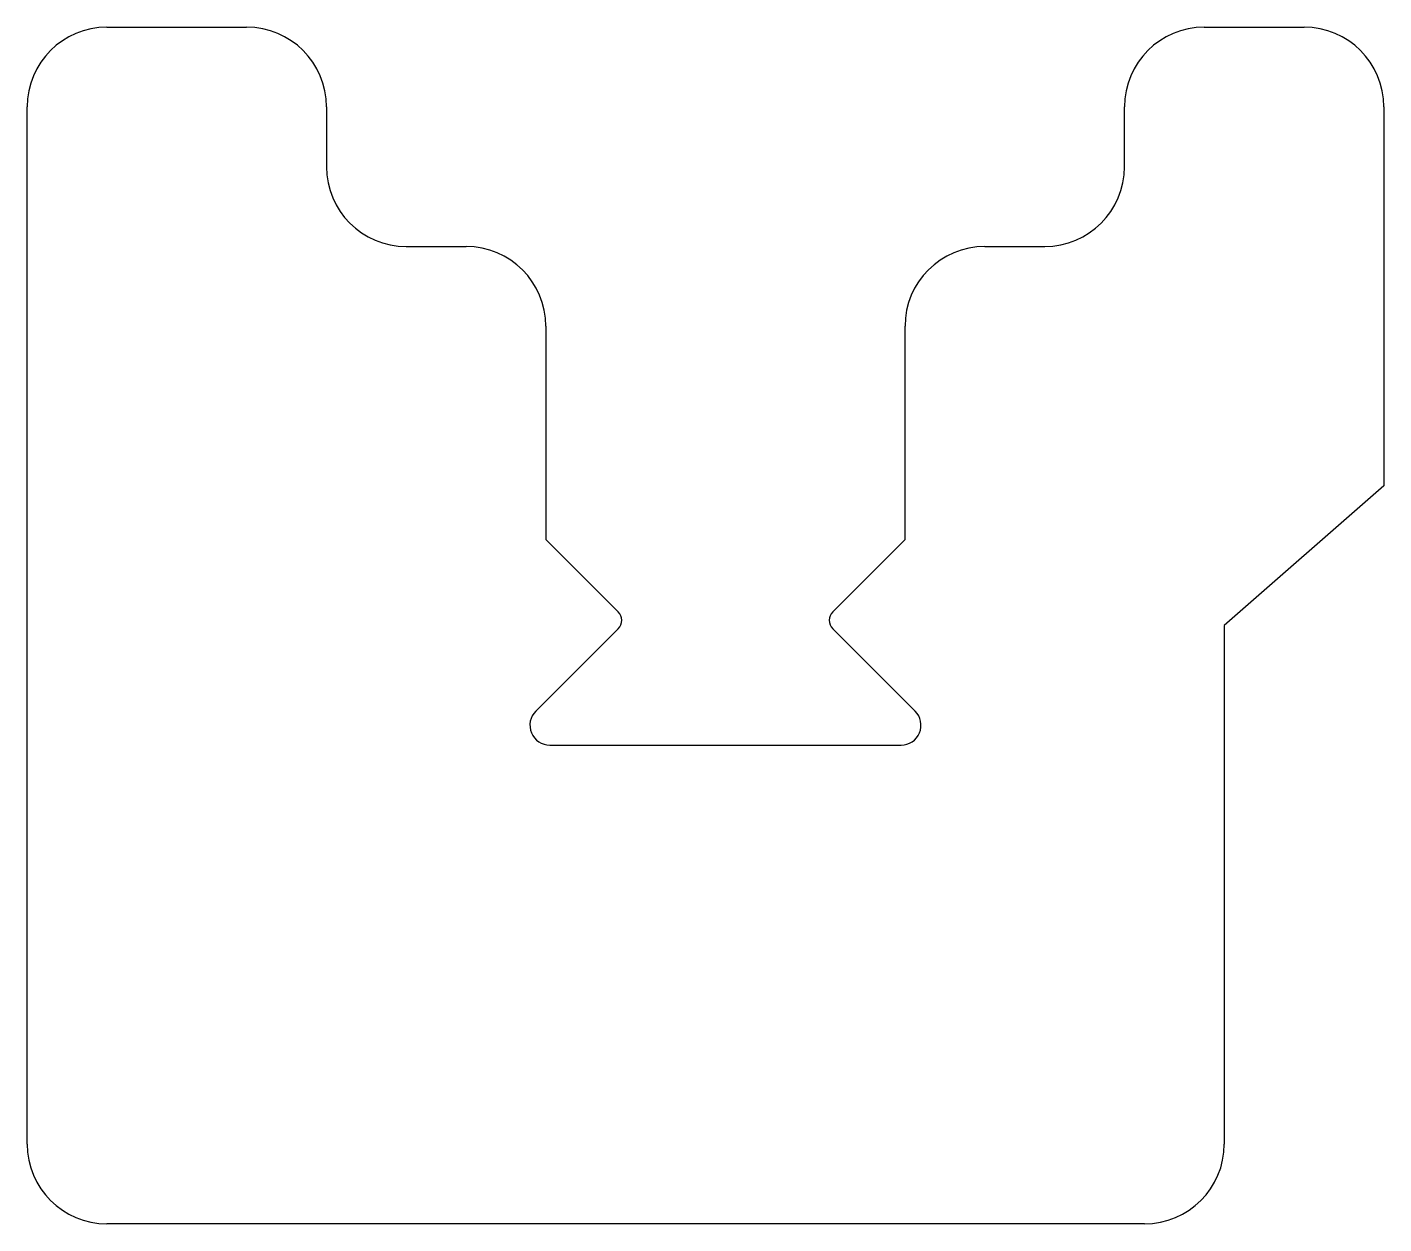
# Model space of a CAD drawing. Extents: x 526.8 to 560.8, y 751.1 to 781.1.
import ezdxf

# ---------------------------------------------------------------- set-up
doc = ezdxf.new("R2010")
doc.units = 0
doc.layers.get('0').update_dxf_attribs({"linetype": 'CONTINUOUS'})

msp = doc.modelspace()

# ---------------------------------------------------------------- linework, layer by layer
for p, q in [((528.767, 781.132), (532.267, 781.132)), ((556.267, 781.132), (558.767, 781.132)), ((526.767, 753.132), (526.767, 779.132)), ((534.267, 779.132), (534.267, 777.632)), ((554.267, 777.632), (554.267, 779.132)), ((560.767, 779.132), (560.767, 769.632)), ((536.267, 775.632), (537.767, 775.632)), ((550.767, 775.632), (552.267, 775.632)), ((539.767, 773.632), (539.767, 768.287)), ((548.767, 768.287), (548.767, 773.632)), ((560.767, 769.632), (556.767, 766.132)), ((539.767, 768.287), (541.579, 766.475)), ((546.955, 766.475), (548.767, 768.287)), ((541.579, 766.051), (539.513, 763.985)), ((549.02, 763.985), (546.955, 766.051)), ((556.767, 766.132), (556.767, 753.132)), ((539.867, 763.132), (548.667, 763.132)), ((554.767, 751.132), (528.767, 751.132))]:
    msp.add_line(p, q)
for centre, radius, start, end in [((528.767, 779.132), 2, 90, 180), ((532.267, 779.132), 2, 0, 90), ((556.267, 779.132), 2, 90, 180), ((558.767, 779.132), 2, 0, 90), ((536.267, 777.632), 2, 180, 270), ((552.267, 777.632), 2, 270, 0), ((537.767, 773.632), 2, 0, 90), ((550.767, 773.632), 2, 90, 180), ((541.367, 766.263), 0.3, 315, 45), ((547.167, 766.263), 0.3, 135, 225), ((539.867, 763.632), 0.5, 135, 270), ((548.667, 763.632), 0.5, 270, 45), ((528.767, 753.132), 2, 180, 270), ((554.767, 753.132), 2, 270, 0)]:
    msp.add_arc(centre, radius, start, end)

doc.saveas('drawing.dxf')
